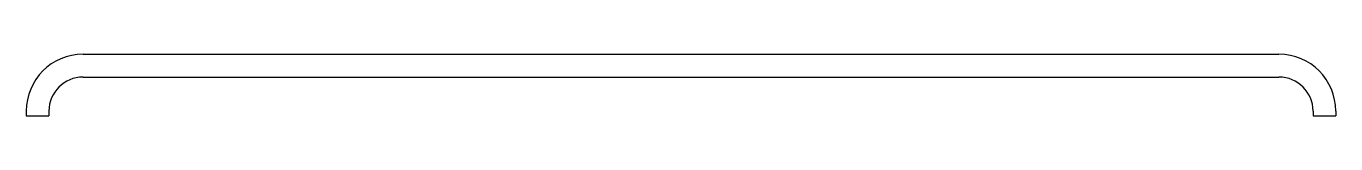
# Model space of a CAD drawing. Extents: x 626.6 to 684.1, y 700.4 to 703.1.
import ezdxf

# ---------------------------------------------------------------- set-up
doc = ezdxf.new("R2010")
doc.units = 0
doc.layers.get('0').update_dxf_attribs({"linetype": 'CONTINUOUS'})

msp = doc.modelspace()

# ---------------------------------------------------------------- linework, layer by layer
for p, q in [((629.12, 703.103), (681.62, 703.103)), ((629.12, 702.103), (681.62, 702.103)), ((626.62, 700.603), (626.62, 700.403)), ((626.62, 700.403), (627.62, 700.403)), ((627.62, 700.603), (627.62, 700.403)), ((683.12, 700.603), (683.12, 700.403)), ((683.12, 700.403), (684.12, 700.403)), ((684.12, 700.603), (684.12, 700.403))]:
    msp.add_line(p, q)
for centre, radius, start, end in [((629.12, 700.603), 2.5, 90, 180), ((681.62, 700.603), 2.5, 0, 90), ((629.12, 700.603), 1.5, 90, 180), ((681.62, 700.603), 1.5, 0, 90)]:
    msp.add_arc(centre, radius, start, end)

doc.saveas('drawing.dxf')
